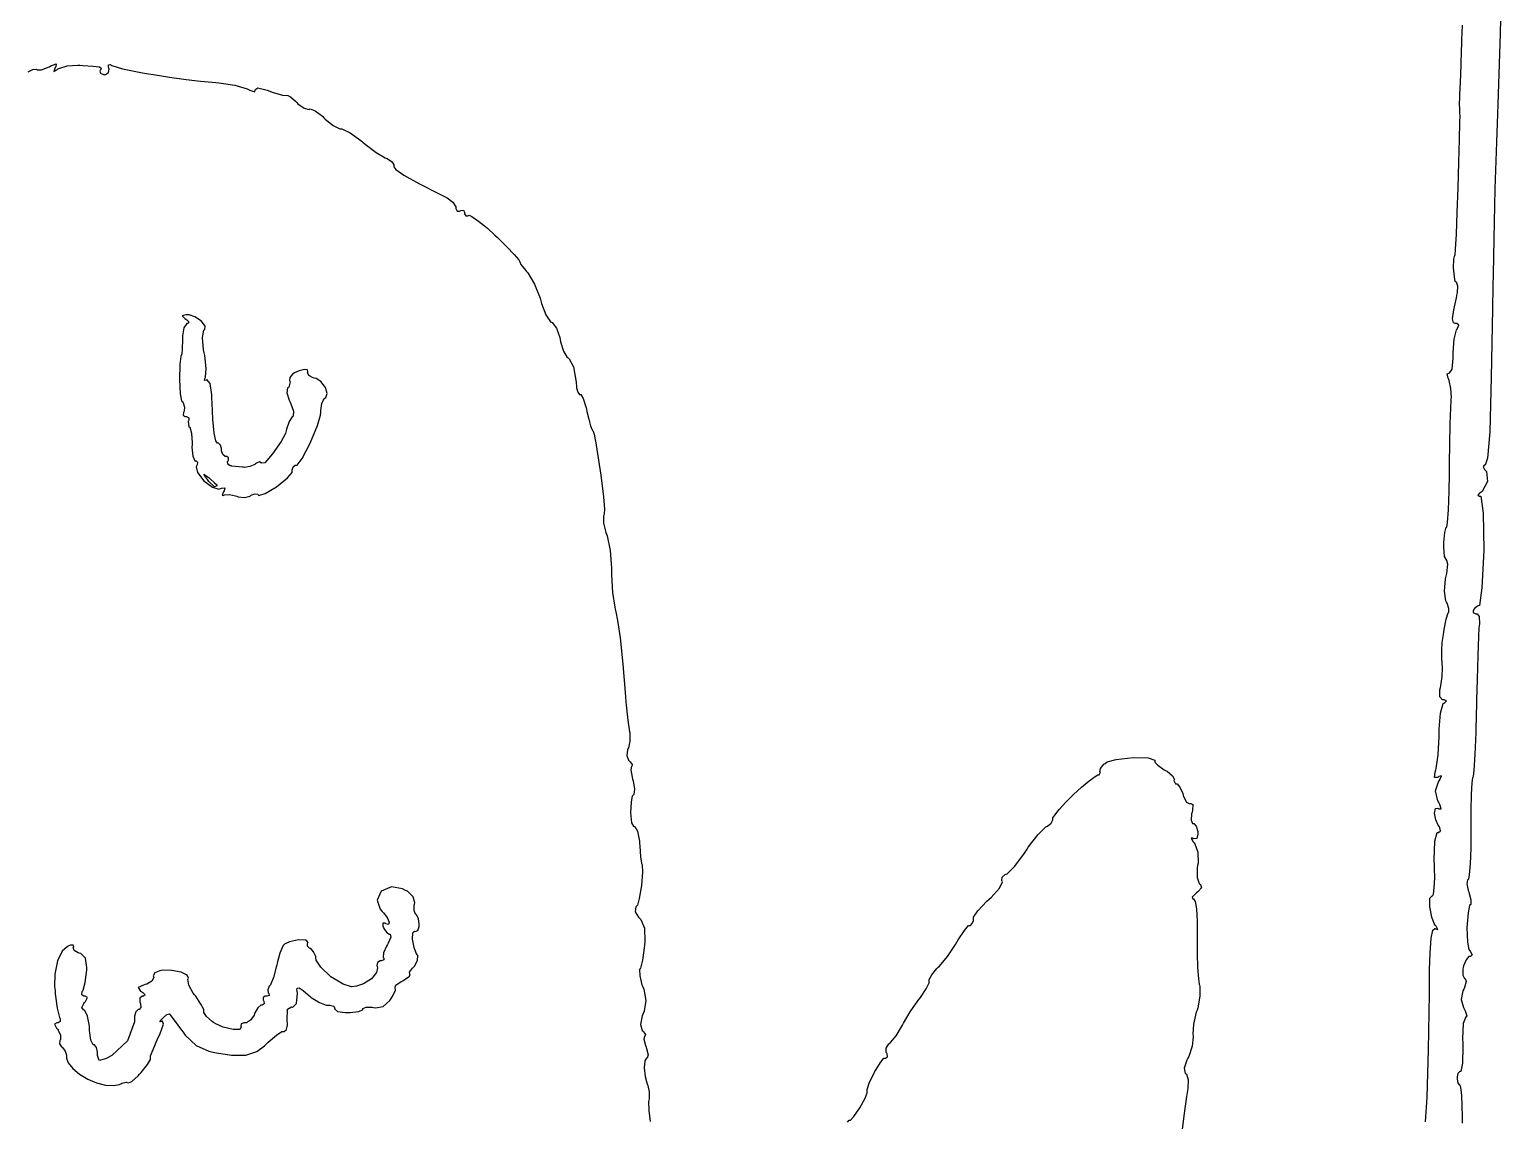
# Model space of a CAD drawing. Extents: x 0.5 to 12, y 0.6 to 18.2.
# Drawn here: x 7.777 to 11.244, y 11.813 to 14.382 of the extents above; entities that cross this region are included whole.
import ezdxf

# ---------------------------------------------------------------- set-up
doc = ezdxf.new("R2010")
doc.units = 0
doc.layers.get('0').update_dxf_attribs({"linetype": 'CONTINUOUS'})

msp = doc.modelspace()

# ---------------------------------------------------------------- linework, layer by layer
at = {"color": 0}
for points in [[(11.2438, 14.5057), (11.2409, 14.3722), (11.2361, 14.2294), (11.235, 14.2051), (11.234, 14.1831), (11.2316, 14.1167), (11.2282, 14.0067), (11.2253, 13.889), (11.2237, 13.8058), (11.2233, 13.778), (11.2225, 13.7244), (11.2196, 13.5635), (11.2158, 13.4349), (11.2107, 13.3725), (11.2054, 13.3561), (11.2037, 13.3561), (11.2028, 13.3561), (11.2001, 13.3527), (11.2038, 13.346), (11.2055, 13.3444), (11.2086, 13.3413), (11.2109, 13.3178), (11.198, 13.2943), (11.1935, 13.2912), (11.1918, 13.2901), (11.1878, 13.2854), (11.1917, 13.2834), (11.1931, 13.2834), (11.1952, 13.2834), (11.2008, 13.2436), (11.202, 13.1559), (11.1976, 13.0673), (11.1922, 13.0261), (11.1884, 13.0248), (11.1868, 13.0243), (11.1804, 13.0192), (11.1771, 13.013), (11.1771, 13.0108), (11.1771, 13.0097), (11.1846, 13.0054), (11.1858, 13.0061), (11.186, 13.0062), (11.1909, 13.0001), (11.1915, 12.9827), (11.1911, 12.9781), (11.1906, 12.9735), (11.1895, 12.9528), (11.1877, 12.9086), (11.186, 12.8517), (11.1848, 12.8042), (11.1846, 12.7884), (11.1842, 12.773), (11.1829, 12.7269), (11.1807, 12.675), (11.1783, 12.6381), (11.1767, 12.6232), (11.1759, 12.6217), (11.1751, 12.6203), (11.1738, 12.6088), (11.1722, 12.5813), (11.1714, 12.5432), (11.1713, 12.5098), (11.1714, 12.4986), (11.1716, 12.4876), (11.1713, 12.4545), (11.17, 12.4176), (11.1678, 12.3918), (11.1658, 12.3817), (11.1648, 12.381), (11.1637, 12.3804), (11.1621, 12.3704), (11.1651, 12.355), (11.1664, 12.3516), (11.1676, 12.3482), (11.1716, 12.3328), (11.1717, 12.323), (11.1711, 12.3223), (11.1685, 12.3198), (11.1649, 12.3026), (11.1624, 12.2683), (11.1636, 12.2337), (11.1665, 12.2159), (11.169, 12.2129), (11.1707, 12.2108), (11.1743, 12.2032), (11.1704, 12.1999), (11.1692, 12.1999), (11.1669, 12.1999), (11.1603, 12.1922), (11.1543, 12.1774), (11.1537, 12.1738), (11.153, 12.1703), (11.1527, 12.1554), (11.1563, 12.1478), (11.1575, 12.1478), (11.1582, 12.1478), (11.1603, 12.1406), (11.1565, 12.1265), (11.1549, 12.123), (11.1529, 12.1185), (11.149, 12.0986), (11.1539, 12.0793), (11.1563, 12.0749), (11.1579, 12.0717), (11.1623, 12.0601), (11.1596, 12.0572), (11.1593, 12.0573), (11.1593, 12.0573), (11.1533, 12.0423), (11.152, 12.0056), (11.1523, 11.9961), (11.1527, 11.9869), (11.1518, 11.9487), (11.1481, 11.929), (11.1469, 11.929), (11.1455, 11.929), (11.1412, 11.9245), (11.1389, 11.9162), (11.1389, 11.9134), (11.1389, 11.9107), (11.1407, 11.9024), (11.1439, 11.8978), (11.145, 11.8978), (11.1455, 11.8978), (11.1473, 11.8913), (11.1492, 11.8736), (11.1506, 11.8474), (11.151, 11.8235), (11.151, 11.8155), (11.151, 11.8074)], [(11.0646, 11.8104), (11.0684, 11.8686), (11.0715, 11.9797), (11.0738, 12.1114), (11.0744, 12.1553), (11.0745, 12.1684), (11.0757, 12.2077), (11.0783, 12.2428), (11.0822, 12.2617), (11.0869, 12.2656), (11.0875, 12.2653), (11.0888, 12.2645), (11.0938, 12.2635), (11.0895, 12.2711), (11.0878, 12.2734), (11.0848, 12.2775), (11.0797, 12.2924), (11.0751, 12.3169), (11.0752, 12.3368), (11.0804, 12.3423), (11.0808, 12.342), (11.0808, 12.342), (11.0836, 12.3463), (11.0854, 12.3613), (11.0863, 12.3848), (11.0861, 12.407), (11.0859, 12.4144), (11.0854, 12.4268), (11.0868, 12.4715), (11.0924, 12.4915), (11.0943, 12.4915), (11.0957, 12.4915), (11.0999, 12.4953), (11.0984, 12.5027), (11.0973, 12.5046), (11.0948, 12.5085), (11.0894, 12.5216), (11.0862, 12.5374), (11.0879, 12.5477), (11.0936, 12.5489), (11.0948, 12.5482), (11.096, 12.5474), (11.1012, 12.5475), (11.0982, 12.5576), (11.0967, 12.5606), (11.0939, 12.5664), (11.0885, 12.5894), (11.095, 12.6106), (11.0981, 12.6155), (11.0995, 12.6177), (11.1022, 12.6249), (11.096, 12.6231), (11.0943, 12.622), (11.0926, 12.621), (11.0857, 12.6211), (11.0877, 12.6345), (11.0891, 12.6387), (11.0902, 12.6421), (11.0946, 12.6745), (11.0968, 12.7173), (11.0968, 12.7259), (11.0968, 12.7345), (11.1001, 12.7723), (11.1066, 12.795), (11.1082, 12.7961), (11.1099, 12.7972), (11.1139, 12.8019), (11.1084, 12.8039), (11.1066, 12.8039), (11.1044, 12.8039), (11.0981, 12.811), (11.0986, 12.8278), (11.0997, 12.8327), (11.1006, 12.8366), (11.1037, 12.8591), (11.1047, 12.8793), (11.1045, 12.8822), (11.1041, 12.8878), (11.103, 12.9046), (11.1029, 12.9214), (11.1043, 12.9391), (11.1068, 12.9578), (11.1077, 12.964), (11.1085, 12.9695), (11.1132, 12.994), (11.1181, 13.0088), (11.1188, 13.0096), (11.1195, 13.0104), (11.1197, 13.0191), (11.1155, 13.0315), (11.1141, 13.0341), (11.1125, 13.0372), (11.1091, 13.0593), (11.1118, 13.0887), (11.1133, 13.0952), (11.1146, 13.101), (11.1176, 13.1234), (11.1148, 13.1322), (11.1148, 13.1322), (11.1148, 13.1322), (11.1094, 13.1409), (11.1078, 13.163), (11.108, 13.1687), (11.1082, 13.1745), (11.1105, 13.1981), (11.1136, 13.2103), (11.1146, 13.2103), (11.1151, 13.2103), (11.1167, 13.2212), (11.1187, 13.2509), (11.1202, 13.2948), (11.1211, 13.335), (11.1212, 13.3483), (11.1214, 13.3622), (11.122, 13.404), (11.123, 13.4534), (11.1241, 13.4914), (11.1249, 13.5088), (11.1253, 13.5124), (11.1256, 13.5159), (11.1246, 13.5366), (11.1206, 13.5556), (11.1195, 13.5583), (11.1182, 13.5612), (11.116, 13.5711), (11.12, 13.5728), (11.1207, 13.5724), (11.1207, 13.5723), (11.1273, 13.5824), (11.1299, 13.6082), (11.1299, 13.615), (11.1298, 13.6216), (11.1324, 13.6531), (11.1376, 13.6746), (11.1389, 13.6764), (11.1404, 13.6785), (11.1428, 13.6861), (11.1381, 13.6895), (11.1365, 13.6895), (11.1349, 13.6895), (11.1303, 13.6916), (11.1286, 13.7009), (11.1316, 13.722), (11.1374, 13.7502), (11.1395, 13.7596), (11.1402, 13.7628), (11.1407, 13.7775), (11.1375, 13.7872), (11.1364, 13.7878), (11.1348, 13.7888), (11.1326, 13.7993), (11.1309, 13.8209), (11.1314, 13.8416), (11.1338, 13.8509), (11.1346, 13.8509), (11.1349, 13.8509), (11.1357, 13.8644), (11.1375, 13.9), (11.1395, 13.9507), (11.1416, 14.0094), (11.1435, 14.0692), (11.145, 14.1231), (11.1459, 14.1637), (11.1463, 14.1792), (11.1459, 14.1843), (11.1457, 14.1871), (11.1451, 14.214), (11.1452, 14.2156), (11.1452, 14.2169), (11.1457, 14.229), (11.1469, 14.2581), (11.1484, 14.2983), (11.1497, 14.3339), (11.1501, 14.3457), (11.1505, 14.3574), (11.1519, 14.3922)], [(7.77458, 14.2822), (7.78543, 14.2879), (7.79351, 14.2883), (7.79438, 14.2875), (7.79519, 14.2867), (7.80528, 14.2869), (7.8201, 14.2921), (7.82329, 14.2938), (7.82731, 14.296), (7.84017, 14.3011), (7.83897, 14.294), (7.83783, 14.2921), (7.83664, 14.2901), (7.83431, 14.2833), (7.84207, 14.2872), (7.8444, 14.2889), (7.84646, 14.2904), (7.86567, 14.296), (7.89079, 14.2981), (7.89583, 14.2976), (7.90349, 14.2972), (7.92654, 14.2957), (7.94189, 14.2938), (7.94624, 14.2906), (7.94456, 14.2862), (7.94379, 14.285), (7.94314, 14.284), (7.94461, 14.2787), (7.95167, 14.2763), (7.95404, 14.2763), (7.95643, 14.2763), (7.96365, 14.2804), (7.9649, 14.2886), (7.96414, 14.2907), (7.96337, 14.2926), (7.96322, 14.299), (7.96778, 14.2994), (7.96886, 14.2988), (7.97146, 14.2971), (7.99636, 14.2892), (8.04351, 14.28), (8.05729, 14.2776), (8.06972, 14.2756), (8.10704, 14.2696), (8.14606, 14.2639), (8.18039, 14.26), (8.20714, 14.2576), (8.2161, 14.2569), (8.22358, 14.2564), (8.26113, 14.2506), (8.28976, 14.2425), (8.29286, 14.2408), (8.29633, 14.239), (8.30767, 14.2349), (8.30871, 14.2393), (8.30817, 14.2401), (8.30817, 14.2401), (8.31478, 14.2442), (8.33708, 14.2387), (8.34338, 14.2365), (8.34913, 14.2344), (8.37304, 14.2274), (8.38542, 14.2264), (8.38542, 14.2264), (8.38542, 14.2264), (8.3916, 14.2235), (8.40369, 14.2128), (8.40662, 14.2099), (8.4095, 14.2071), (8.42426, 14.1965), (8.4356, 14.1935), (8.43685, 14.1942), (8.43804, 14.195), (8.45036, 14.1906), (8.46696, 14.1775), (8.47032, 14.1739), (8.47368, 14.1704), (8.49219, 14.1557), (8.50825, 14.1481), (8.51042, 14.1479), (8.51253, 14.1479), (8.53217, 14.1386), (8.55746, 14.1208), (8.5625, 14.1164), (8.56749, 14.1121), (8.59358, 14.0926), (8.61469, 14.0801), (8.61719, 14.0793), (8.61968, 14.0785), (8.63004, 14.0715), (8.63547, 14.0638), (8.63547, 14.0611), (8.63547, 14.0589), (8.64031, 14.0522), (8.65853, 14.0392), (8.69581, 14.0187), (8.74219, 13.9951), (8.75776, 13.9875), (8.76096, 13.9858), (8.77425, 13.9753), (8.78114, 13.9642), (8.78119, 13.9622), (8.78119, 13.9603), (8.78429, 13.9546), (8.79025, 13.9542), (8.79167, 13.9551), (8.79308, 13.956), (8.79899, 13.9562), (8.80208, 13.9515), (8.80208, 13.9499), (8.80208, 13.9482), (8.80474, 13.9433), (8.8099, 13.9431), (8.81114, 13.9438), (8.81233, 13.9446), (8.81928, 13.9415), (8.83479, 13.931), (8.85547, 13.914), (8.87332, 13.8979), (8.87907, 13.8924), (8.88471, 13.8869), (8.90147, 13.8702), (8.91894, 13.8521), (8.92974, 13.8398), (8.93212, 13.8353), (8.93212, 13.8353), (8.93212, 13.8353), (8.93435, 13.8284), (8.94499, 13.8152), (8.94803, 13.812), (8.95101, 13.8087), (8.96669, 13.7822), (8.97954, 13.7496), (8.98112, 13.7434), (8.98269, 13.7372), (8.99322, 13.7098), (9.00444, 13.6935), (9.0064, 13.6928), (9.00831, 13.6921), (9.01812, 13.6785), (9.02604, 13.6567), (9.02696, 13.6519), (9.02789, 13.647), (9.03515, 13.6245), (9.04383, 13.6097), (9.04546, 13.6086), (9.04824, 13.6068), (9.05843, 13.5877), (9.06467, 13.5514), (9.06554, 13.541), (9.06569, 13.5385), (9.06858, 13.5282), (9.07249, 13.5228), (9.07383, 13.5228), (9.07563, 13.5228), (9.081, 13.5129), (9.08757, 13.4936), (9.08871, 13.4889), (9.09011, 13.4829), (9.09457, 13.4645), (9.09864, 13.4492), (9.10161, 13.4409), (9.10335, 13.4377), (9.10422, 13.4368), (9.10454, 13.4365), (9.10704, 13.4289), (9.10965, 13.4163), (9.11014, 13.4134), (9.11328, 13.3933), (9.12256, 13.333), (9.12939, 13.2819), (9.13151, 13.2529), (9.13081, 13.2418), (9.12967, 13.2387), (9.1289, 13.2367), (9.12929, 13.2196), (9.13444, 13.198), (9.13613, 13.1938), (9.13775, 13.1897), (9.14453, 13.1555), (9.14794, 13.114), (9.14794, 13.1061), (9.14789, 13.0982), (9.15039, 13.0565), (9.15533, 13.0219), (9.15657, 13.0176), (9.15836, 13.0111), (9.16228, 12.9909), (9.16792, 12.9497), (9.17421, 12.8878), (9.18007, 12.8211), (9.18192, 12.7988), (9.18246, 12.7917), (9.18619, 12.756), (9.19006, 12.7288), (9.19069, 12.7259), (9.19129, 12.7231), (9.19135, 12.7063), (9.18778, 12.6908), (9.18664, 12.6884), (9.18533, 12.686), (9.18371, 12.6731), (9.18826, 12.6616), (9.19011, 12.6598), (9.19174, 12.6582), (9.19661, 12.6513), (9.19581, 12.6478), (9.19553, 12.6478), (9.19499, 12.6478), (9.19347, 12.6388), (9.1965, 12.6215), (9.19769, 12.6173), (9.19889, 12.6131), (9.20182, 12.5938), (9.20053, 12.5809), (9.1996, 12.58), (9.19689, 12.5773), (9.19379, 12.5635), (9.19239, 12.5378), (9.19504, 12.5145), (9.20042, 12.505), (9.20156, 12.5053), (9.20285, 12.5055), (9.20921, 12.4944), (9.21354, 12.4712), (9.21392, 12.4655), (9.21425, 12.4598), (9.21631, 12.4346), (9.21832, 12.4194), (9.21864, 12.4186), (9.22006, 12.4152), (9.22049, 12.3985), (9.21821, 12.3671), (9.21326, 12.3363), (9.20915, 12.3208), (9.20703, 12.3181), (9.2054, 12.3162), (9.20394, 12.305), (9.21115, 12.2923), (9.21392, 12.2896), (9.2169, 12.2866), (9.22564, 12.2661), (9.22667, 12.2351), (9.22581, 12.2267), (9.2251, 12.2204), (9.22065, 12.1913), (9.21582, 12.1723), (9.215, 12.171), (9.21414, 12.1697), (9.21436, 12.1545), (9.21967, 12.133), (9.2214, 12.1285), (9.22368, 12.1224), (9.22846, 12.0962), (9.22439, 12.071), (9.22228, 12.0653), (9.22021, 12.0599), (9.21604, 12.0394), (9.22, 12.0257), (9.22206, 12.0237), (9.22358, 12.0221), (9.22797, 12.0157), (9.22667, 12.0124), (9.22629, 12.0124), (9.22575, 12.0124), (9.22424, 12.0047), (9.22781, 11.9899), (9.22917, 11.9863), (9.23053, 11.9828), (9.23383, 11.9679), (9.23182, 11.9603), (9.23118, 11.9603), (9.22993, 11.9603), (9.22629, 11.9539), (9.22504, 11.9379), (9.22726, 11.9175), (9.2309, 11.9025), (9.23281, 11.8978), (9.23367, 11.8957), (9.23628, 11.8807), (9.23622, 11.8644), (9.23579, 11.8615), (9.23529, 11.8587), (9.23568, 11.837), (9.23904, 11.8115)], [(9.7034, 11.8093), (9.70714, 11.8145), (9.70839, 11.8145), (9.71094, 11.8145), (9.71875, 11.8232), (9.73286, 11.8434), (9.74517, 11.866), (9.75028, 11.8788), (9.75011, 11.8821), (9.74983, 11.8862), (9.75478, 11.9013), (9.76688, 11.9274), (9.78097, 11.9504), (9.78907, 11.9603), (9.79178, 11.9603), (9.79324, 11.9603), (9.79775, 11.9638), (9.79693, 11.9707), (9.7959, 11.9723), (9.79486, 11.974), (9.79492, 11.9842), (9.80111, 11.9941), (9.80311, 11.9957), (9.80512, 11.9973), (9.81793, 12.013), (9.831, 12.0341), (9.83311, 12.0384), (9.83518, 12.0428), (9.85086, 12.0692), (9.86888, 12.0951), (9.87218, 12.0991), (9.87543, 12.1032), (9.88889, 12.1238), (9.89583, 12.1373), (9.89583, 12.1418), (9.89583, 12.1456), (9.90207, 12.1568), (9.91422, 12.1716), (9.91715, 12.1743), (9.92008, 12.1769), (9.93875, 12.1995), (9.95768, 12.2278), (9.96078, 12.2332), (9.96382, 12.2387), (9.97894, 12.2612), (9.98839, 12.2728), (9.99154, 12.2728), (9.993, 12.2728), (9.9975, 12.2771), (10, 12.2848), (10, 12.2873), (10, 12.2923), (10.0108, 12.3071), (10.0319, 12.3299), (10.037, 12.3344), (10.042, 12.3389), (10.0612, 12.3603), (10.0685, 12.3758), (10.0676, 12.3772), (10.0667, 12.3786), (10.0677, 12.3863), (10.0748, 12.3927), (10.077, 12.3936), (10.0792, 12.3944), (10.0976, 12.4127), (10.1206, 12.443), (10.125, 12.4499), (10.1294, 12.4568), (10.1522, 12.4871), (10.1703, 12.5052), (10.1724, 12.5059), (10.1744, 12.5067), (10.1831, 12.5136), (10.1875, 12.5213), (10.1875, 12.5238), (10.1875, 12.526), (10.1915, 12.5323), (10.2023, 12.546), (10.2177, 12.5627), (10.2359, 12.5807), (10.2547, 12.5981), (10.2723, 12.6128), (10.2865, 12.6232), (10.2932, 12.627), (10.2955, 12.627), (10.2963, 12.627), (10.2993, 12.6333), (10.2988, 12.6337), (10.2978, 12.6347), (10.2993, 12.6426), (10.3076, 12.6524), (10.3101, 12.6542), (10.315, 12.658), (10.3366, 12.6635), (10.376, 12.668), (10.4116, 12.6671), (10.4271, 12.6617), (10.4271, 12.6599), (10.4271, 12.6574), (10.4346, 12.6498), (10.4492, 12.6394), (10.4528, 12.6375), (10.4563, 12.6357), (10.4693, 12.6253), (10.4737, 12.6162), (10.473, 12.615), (10.4723, 12.6139), (10.4761, 12.6061), (10.4774, 12.6061), (10.4797, 12.6061), (10.4864, 12.5984), (10.4931, 12.5833), (10.494, 12.5796), (10.4949, 12.576), (10.5017, 12.5629), (10.5098, 12.5589), (10.5112, 12.5597), (10.5119, 12.5602), (10.5171, 12.5574), (10.5159, 12.5436), (10.5149, 12.5393), (10.514, 12.5356), (10.5129, 12.5203), (10.5163, 12.5124), (10.5175, 12.5124), (10.5193, 12.5124), (10.5245, 12.5062), (10.5282, 12.4943), (10.5284, 12.4913), (10.5287, 12.488), (10.5264, 12.4775), (10.5193, 12.4767), (10.5176, 12.4777), (10.5167, 12.4783), (10.5128, 12.478), (10.5176, 12.4698), (10.5196, 12.4674), (10.5219, 12.4646), (10.5287, 12.4449), (10.529, 12.4193), (10.5281, 12.4135), (10.5272, 12.4083), (10.527, 12.3856), (10.5318, 12.3714), (10.5335, 12.3703), (10.5351, 12.3694), (10.537, 12.3615), (10.5288, 12.3516), (10.5257, 12.3493), (10.523, 12.3474), (10.5153, 12.3394), (10.5169, 12.3353), (10.5175, 12.3353), (10.5187, 12.3353), (10.5221, 12.3293), (10.5252, 12.3116), (10.5269, 12.283), (10.5271, 12.2538), (10.527, 12.2441), (10.5268, 12.2349), (10.5269, 12.2071), (10.5279, 12.1736), (10.5298, 12.1472), (10.5314, 12.1347), (10.5324, 12.1318), (10.5334, 12.1289), (10.5336, 12.1059), (10.5284, 12.0785), (10.5267, 12.0733), (10.5249, 12.0683), (10.5187, 12.0404), (10.5169, 12.0165), (10.5174, 12.0133), (10.5178, 12.0102), (10.5153, 11.9884), (10.5074, 11.9646), (10.5053, 11.9604), (10.5028, 11.9556), (10.4965, 11.9365), (10.4984, 11.9248), (10.5001, 11.9238), (10.5015, 11.9229), (10.5056, 11.9095), (10.5052, 11.8887), (10.5043, 11.8841), (10.5017, 11.8699), (10.4953, 11.8245), (10.4852, 11.7418)]]:
    msp.add_lwpolyline(points, dxfattribs=at)
for points in [[(8.31581, 13.2868), (8.31749, 13.2851), (8.33219, 13.2894), (8.35921, 13.3055), (8.3845, 13.3263), (8.39572, 13.3391), (8.39578, 13.3431), (8.39578, 13.3454), (8.39828, 13.3523), (8.40283, 13.3561), (8.4044, 13.3561), (8.40804, 13.3561), (8.41906, 13.3716), (8.43853, 13.4077), (8.45557, 13.4493), (8.46294, 13.4738), (8.46311, 13.4811), (8.46317, 13.4847), (8.4661, 13.5015), (8.47157, 13.513), (8.47288, 13.5139), (8.47504, 13.5155), (8.47831, 13.5249), (8.47444, 13.5393), (8.4636, 13.553), (8.4521, 13.5603), (8.44797, 13.5614), (8.4451, 13.5622), (8.4349, 13.5677), (8.43181, 13.5741), (8.43246, 13.5751), (8.433, 13.5761), (8.43229, 13.5804), (8.42453, 13.5813), (8.41217, 13.5781), (8.40153, 13.5733), (8.39828, 13.5712), (8.39643, 13.5702), (8.39057, 13.5628), (8.38986, 13.5553), (8.39063, 13.554), (8.39139, 13.5528), (8.38764, 13.5398), (8.38629, 13.539), (8.38482, 13.5381), (8.38319, 13.5268), (8.38883, 13.509), (8.391, 13.5048), (8.39296, 13.5009), (8.39876, 13.4833), (8.39822, 13.4719), (8.39708, 13.4711), (8.39589, 13.4703), (8.38906, 13.4589), (8.38265, 13.4412), (8.38172, 13.4373), (8.3801, 13.4308), (8.36979, 13.4118), (8.34987, 13.3827), (8.33117, 13.3618), (8.32292, 13.3611), (8.32292, 13.3611), (8.32292, 13.3618), (8.31907, 13.3639), (8.31168, 13.3607), (8.3099, 13.3593), (8.30811, 13.358), (8.29606, 13.353), (8.28336, 13.3511), (8.28125, 13.3513), (8.27908, 13.3516), (8.25385, 13.3543), (8.25201, 13.3545), (8.25011, 13.3548), (8.24425, 13.3587), (8.24388, 13.3651), (8.24479, 13.3665), (8.24567, 13.368), (8.24604, 13.3739), (8.24164, 13.377), (8.24018, 13.377), (8.23822, 13.377), (8.23236, 13.3816), (8.22917, 13.3899), (8.22917, 13.3926), (8.22917, 13.3953), (8.22683, 13.4037), (8.22271, 13.4082), (8.22136, 13.4082), (8.22, 13.4082), (8.21593, 13.4136), (8.21197, 13.4314), (8.20899, 13.4642), (8.20714, 13.502), (8.20676, 13.5146), (8.20649, 13.522), (8.20269, 13.5486), (8.19515, 13.5576), (8.19472, 13.5572), (8.19358, 13.5566), (8.18929, 13.5559), (8.19026, 13.5605), (8.19103, 13.5617), (8.19194, 13.5632), (8.19308, 13.5836), (8.18994, 13.6142), (8.18869, 13.6208), (8.18739, 13.6277), (8.18485, 13.6569), (8.18756, 13.6739), (8.18892, 13.6747), (8.19032, 13.6756), (8.1914, 13.6837), (8.1824, 13.6956), (8.16667, 13.7058), (8.15354, 13.7102), (8.14919, 13.7101), (8.146, 13.7101), (8.1365, 13.7082), (8.14324, 13.7016), (8.14583, 13.6999), (8.148, 13.6985), (8.15354, 13.6926), (8.15028, 13.6896), (8.14925, 13.6896), (8.14751, 13.6896), (8.14068, 13.6797), (8.13737, 13.6604), (8.13743, 13.6556), (8.13747, 13.651), (8.13699, 13.6302), (8.13574, 13.6173), (8.13547, 13.6165), (8.13346, 13.6121), (8.13124, 13.593), (8.13032, 13.558), (8.13249, 13.5243), (8.13536, 13.5076), (8.13747, 13.505), (8.13883, 13.5033), (8.14264, 13.4929), (8.14182, 13.4831), (8.1409, 13.4816), (8.13997, 13.4801), (8.13954, 13.4739), (8.14426, 13.4707), (8.14583, 13.4707), (8.1474, 13.4707), (8.15229, 13.4679), (8.15229, 13.4623), (8.15147, 13.461), (8.15061, 13.4597), (8.15256, 13.4469), (8.15369, 13.4462), (8.15479, 13.4455), (8.15896, 13.4317), (8.16038, 13.409), (8.16015, 13.4039), (8.15989, 13.3988), (8.16178, 13.3775), (8.16667, 13.3665), (8.16835, 13.3665), (8.1696, 13.3665), (8.17333, 13.3633), (8.17231, 13.3569), (8.17139, 13.3554), (8.16965, 13.3526), (8.17301, 13.3389), (8.18799, 13.3194), (8.2085, 13.3044), (8.22304, 13.2999), (8.22678, 13.3013), (8.22917, 13.3023), (8.23719, 13.303), (8.23568, 13.2957), (8.23449, 13.2938), (8.23335, 13.2919), (8.23107, 13.2856), (8.23454, 13.285), (8.23535, 13.2855), (8.23665, 13.2862), (8.2481, 13.2871), (8.26275, 13.2842), (8.26563, 13.2832), (8.26844, 13.2821), (8.28364, 13.2803), (8.29628, 13.2832), (8.29785, 13.2844), (8.29937, 13.2856), (8.30778, 13.2888), (8.31489, 13.2877), (8.31581, 13.2868)], [(8.19661, 13.3223), (8.19417, 13.3254), (8.1875, 13.3353), (8.19738, 13.3286), (8.20053, 13.3262), (8.20301, 13.3242), (8.21337, 13.3149), (8.21875, 13.3097), (8.21875, 13.3079), (8.21875, 13.3073), (8.21272, 13.3054), (8.19997, 13.3179), (8.19661, 13.3223)], [(8.01042, 11.9019), (8.01042, 11.9019), (8.01807, 11.9051), (8.03288, 11.919), (8.03646, 11.9228), (8.04004, 11.9268), (8.05485, 11.9458), (8.0625, 11.9575), (8.0625, 11.9613), (8.0625, 11.9662), (8.06831, 11.9808), (8.07964, 12.0073), (8.08242, 12.0129), (8.08513, 12.0186), (8.09289, 12.04), (8.09022, 12.0473), (8.09022, 12.0473), (8.08892, 12.0466), (8.08442, 12.0458), (8.08914, 12.0525), (8.09099, 12.0544), (8.09272, 12.0563), (8.10107, 12.0629), (8.10688, 12.0644), (8.10742, 12.0638), (8.10792, 12.0632), (8.11822, 12.0494), (8.13536, 12.0265), (8.13926, 12.0213), (8.14421, 12.0147), (8.16992, 11.9904), (8.19937, 11.9766), (8.20617, 11.9752), (8.21772, 11.9728), (8.25299, 11.9674), (8.28706, 11.9676), (8.31304, 11.9762), (8.33057, 11.989), (8.33561, 11.994), (8.33946, 11.998), (8.35889, 12.0144), (8.37121, 12.0228), (8.37532, 12.0228), (8.37717, 12.0228), (8.38282, 12.0282), (8.3851, 12.0385), (8.38488, 12.041), (8.384, 12.0492), (8.3851, 12.0753), (8.39442, 12.0809), (8.39583, 12.0801), (8.39675, 12.0795), (8.40642, 12.0887), (8.40842, 12.1133), (8.4075, 12.1191), (8.40722, 12.1207), (8.40771, 12.1254), (8.412, 12.1257), (8.42156, 12.1194), (8.4336, 12.1095), (8.4375, 12.1061), (8.44075, 12.1033), (8.46024, 12.0914), (8.47607, 12.0853), (8.48139, 12.0853), (8.48449, 12.0853), (8.49382, 12.0827), (8.49636, 12.0775), (8.49588, 12.0766), (8.49567, 12.0763), (8.50261, 12.0705), (8.52051, 12.0679), (8.52647, 12.0679), (8.53282, 12.0679), (8.55186, 12.0703), (8.5625, 12.0745), (8.5625, 12.0759), (8.5625, 12.077), (8.56976, 12.0802), (8.58393, 12.08), (8.58735, 12.0794), (8.59185, 12.0786), (8.6104, 12.0819), (8.62614, 12.0962), (8.62924, 12.1009), (8.63157, 12.1045), (8.63889, 12.1194), (8.63846, 12.1273), (8.63824, 12.1273), (8.63824, 12.1273), (8.64019, 12.1319), (8.65267, 12.1406), (8.65625, 12.1426), (8.65983, 12.1446), (8.6721, 12.1532), (8.67372, 12.1578), (8.67372, 12.1578), (8.67333, 12.1579), (8.67253, 12.1629), (8.67936, 12.1724), (8.68164, 12.1746), (8.68386, 12.1769), (8.69103, 12.1899), (8.69151, 12.2017), (8.69049, 12.2033), (8.68804, 12.2072), (8.68338, 12.2205), (8.67958, 12.2402), (8.67985, 12.2553), (8.68431, 12.2591), (8.68485, 12.2588), (8.68576, 12.2582), (8.69146, 12.2608), (8.69488, 12.2706), (8.6951, 12.2733), (8.69526, 12.276), (8.69358, 12.289), (8.68901, 12.2979), (8.68782, 12.2986), (8.68658, 12.2994), (8.68306, 12.3079), (8.68321, 12.3202), (8.68392, 12.3227), (8.68474, 12.3258), (8.68099, 12.3403), (8.6671, 12.3531), (8.66282, 12.3554), (8.6556, 12.3592), (8.62993, 12.3633), (8.60553, 12.3536), (8.59603, 12.3323), (8.6034, 12.3107), (8.60812, 12.3054), (8.61111, 12.3021), (8.61925, 12.2911), (8.6244, 12.2802), (8.62304, 12.2751), (8.61649, 12.2768), (8.61469, 12.2779), (8.61367, 12.2785), (8.60906, 12.2779), (8.60975, 12.2704), (8.61063, 12.2681), (8.61143, 12.2659), (8.61778, 12.2567), (8.62418, 12.252), (8.62636, 12.252), (8.62685, 12.252), (8.62842, 12.2448), (8.62218, 12.231), (8.62001, 12.2277), (8.61778, 12.2243), (8.61079, 12.2085), (8.61008, 12.1974), (8.61106, 12.1964), (8.61176, 12.1957), (8.61208, 12.1915), (8.60656, 12.1895), (8.60476, 12.1895), (8.60275, 12.1895), (8.59674, 12.1857), (8.59538, 12.1782), (8.59603, 12.1764), (8.59706, 12.1733), (8.59451, 12.1619), (8.58279, 12.1474), (8.56407, 12.1356), (8.54725, 12.1299), (8.54156, 12.1293), (8.53532, 12.1286), (8.51579, 12.1346), (8.48725, 12.1515), (8.46332, 12.1744), (8.45253, 12.1914), (8.45167, 12.1974), (8.45128, 12.1999), (8.4465, 12.211), (8.43951, 12.2183), (8.43799, 12.2188), (8.43647, 12.2193), (8.43186, 12.2242), (8.43197, 12.2306), (8.43278, 12.2319), (8.43321, 12.2327), (8.42876, 12.2385), (8.41114, 12.2389), (8.38981, 12.2344), (8.37744, 12.2289), (8.37489, 12.2258), (8.37358, 12.2242), (8.36649, 12.2075), (8.36025, 12.184), (8.35938, 12.179), (8.35851, 12.1742), (8.35206, 12.1504), (8.34462, 12.1333), (8.34332, 12.1316), (8.34196, 12.13), (8.33837, 12.1213), (8.33942, 12.1139), (8.34039, 12.113), (8.3411, 12.1122), (8.34142, 12.1082), (8.33621, 12.1061), (8.33447, 12.1061), (8.33268, 12.1061), (8.32731, 12.1031), (8.32721, 12.0972), (8.32813, 12.0957), (8.329, 12.0943), (8.32958, 12.0884), (8.32553, 12.0853), (8.32422, 12.0853), (8.32189, 12.0853), (8.315, 12.0792), (8.30817, 12.0673), (8.30729, 12.0645), (8.30638, 12.0616), (8.29801, 12.0497), (8.28836, 12.0436), (8.28515, 12.0436), (8.28282, 12.0436), (8.27587, 12.0408), (8.27474, 12.0353), (8.2755, 12.0341), (8.27604, 12.0333), (8.27285, 12.0275), (8.25662, 12.0277), (8.23367, 12.0337), (8.21619, 12.0411), (8.21094, 12.0444), (8.20768, 12.0464), (8.19433, 12.0582), (8.1875, 12.0677), (8.1875, 12.0708), (8.1875, 12.0749), (8.18115, 12.0871), (8.16894, 12.1061), (8.16601, 12.1098), (8.16303, 12.1136), (8.15261, 12.1322), (8.1499, 12.146), (8.15076, 12.1473), (8.15153, 12.1487), (8.1486, 12.1557), (8.13439, 12.1625), (8.11242, 12.1665), (8.09332, 12.1671), (8.08708, 12.1665), (8.08399, 12.1662), (8.07269, 12.1615), (8.06879, 12.1539), (8.06944, 12.1522), (8.07004, 12.1506), (8.06565, 12.1418), (8.05333, 12.1344), (8.05007, 12.1335), (8.04574, 12.1324), (8.03347, 12.1263), (8.03911, 12.1184), (8.04167, 12.1167), (8.04394, 12.1152), (8.04986, 12.1091), (8.0459, 12.1063), (8.0446, 12.1063), (8.04281, 12.1063), (8.03737, 12.1016), (8.03706, 12.0927), (8.03792, 12.0905), (8.03874, 12.0884), (8.03939, 12.0795), (8.03581, 12.0749), (8.03461, 12.0749), (8.03288, 12.0749), (8.02783, 12.0696), (8.02468, 12.0592), (8.02463, 12.0566), (8.02425, 12.0458), (8.00803, 12.0009), (7.97146, 11.9668), (7.96094, 11.9613), (7.95643, 11.959), (7.94146, 11.9548), (7.9375, 11.9665), (7.9375, 11.9703), (7.9375, 11.9741), (7.9349, 11.9853), (7.93028, 11.9915), (7.92876, 11.9915), (7.92708, 11.9915), (7.92215, 12.003), (7.91872, 12.0252), (7.91857, 12.0305), (7.91835, 12.0359), (7.91422, 12.0592), (7.90756, 12.0727), (7.90603, 12.0732), (7.90429, 12.0738), (7.90061, 12.0796), (7.905, 12.089), (7.90707, 12.0915), (7.90918, 12.094), (7.91396, 12.103), (7.90864, 12.1061), (7.9069, 12.1061), (7.90522, 12.1061), (7.90033, 12.1098), (7.90142, 12.1172), (7.90261, 12.119), (7.90369, 12.1208), (7.90869, 12.1386), (7.91189, 12.1624), (7.91211, 12.1673), (7.91237, 12.1739), (7.90901, 12.196), (7.898, 12.2067), (7.89442, 12.2076), (7.89176, 12.2083), (7.88249, 12.2139), (7.8801, 12.2205), (7.88086, 12.2217), (7.88135, 12.2226), (7.88049, 12.2266), (7.87375, 12.226), (7.87181, 12.2252), (7.86697, 12.2234), (7.8546, 12.2123), (7.84289, 12.1896), (7.83703, 12.1582), (7.83653, 12.1291), (7.8374, 12.1195), (7.83806, 12.112), (7.84267, 12.078), (7.84782, 12.0559), (7.84874, 12.0544), (7.84967, 12.0529), (7.84983, 12.0468), (7.84478, 12.0436), (7.8431, 12.0436), (7.84136, 12.0436), (7.83615, 12.0404), (7.84115, 12.0311), (7.84338, 12.0284), (7.84511, 12.0264), (7.85042, 12.0148), (7.85053, 12.0045), (7.84967, 12.0031), (7.84879, 12.0017), (7.84836, 11.994), (7.85254, 11.9874), (7.854, 11.9864), (7.85542, 11.9856), (7.86143, 11.9771), (7.86458, 11.9671), (7.86458, 11.9638), (7.86458, 11.9603), (7.86849, 11.9497), (7.87924, 11.9357), (7.89507, 11.9225), (7.91439, 11.9112), (7.93539, 11.9024), (7.95649, 11.8971), (7.97597, 11.896), (7.9885, 11.8982), (7.99219, 11.9), (7.99468, 11.9013), (8.00504, 11.9042), (8.01042, 11.9025), (8.01042, 11.9019)]]:
    msp.add_lwpolyline(points, close=True, dxfattribs=at)

doc.saveas('drawing.dxf')
